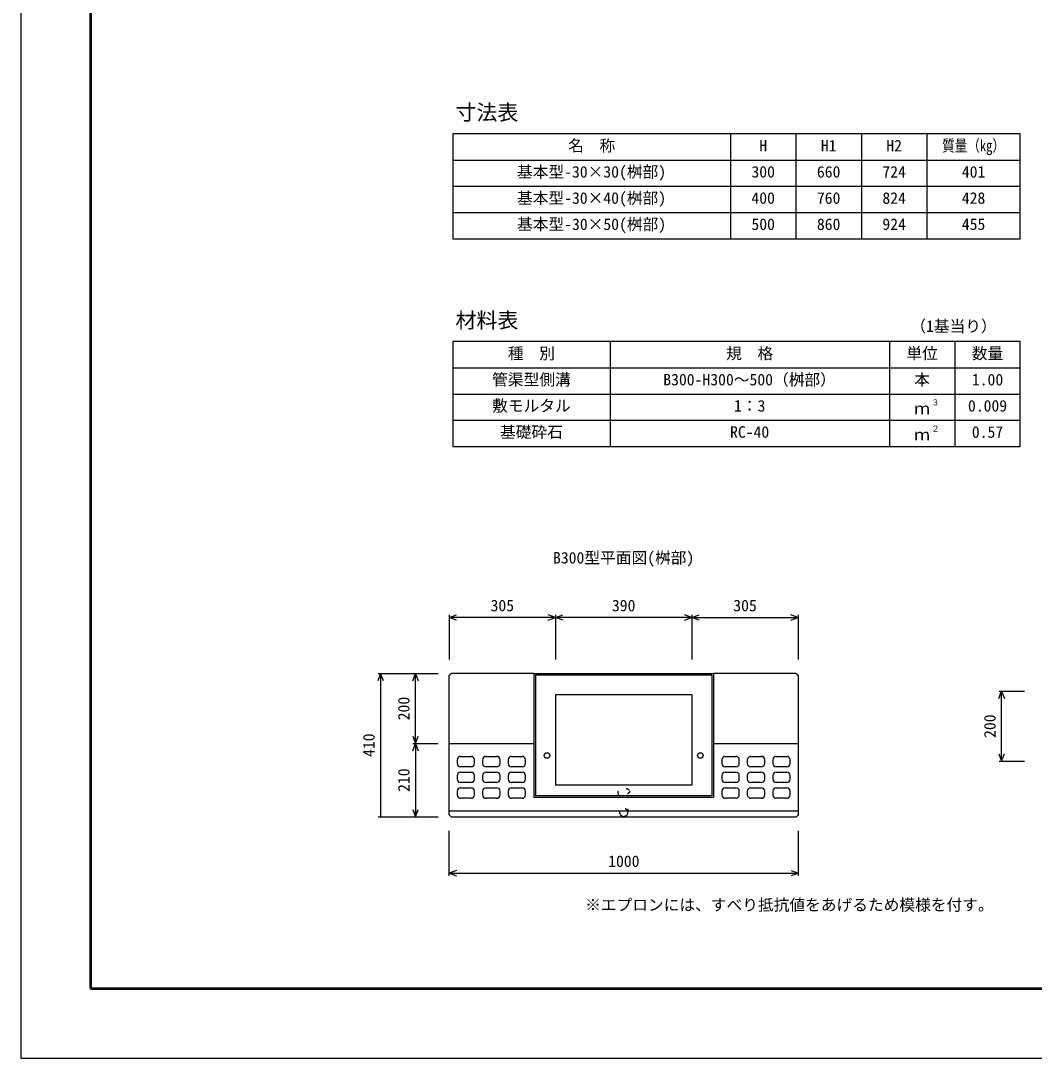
# Model space of a CAD drawing. Units: millimetres, scale not verified. Extents: x -12600 to 12600, y -5940 to 5940.
# Drawn here: x -12600 to -9698, y -5940 to -2970 of the extents above; entities that cross this region are included whole.
import ezdxf
from ezdxf.enums import TextEntityAlignment as Align

# ---------------------------------------------------------------- set-up
doc = ezdxf.new("R2010")
doc.units = ezdxf.units.MM
doc.header["$LTSCALE"] = 40
doc.linetypes.add('DOTTED', pattern=[1.75, 0.25, -1.5])
for name, color, linetype, lineweight in [('0-0_DIM', 7, 'Continuous', 25), ('0-1_Defpoints', 5, 'Continuous', 25), ('0-2_HATCH', 6, 'DOTTED', 25), ('0-3_HYO', 3, 'Continuous', 25), ('0-4_HYO2', 4, 'Continuous', 25), ('0-5_OUTLINE', 3, 'Continuous', 25), ('0-6_OUTLINE2', 4, 'DOTTED', 25), ('0-7_TXT', 7, 'Continuous', 25), ('0-8_WAKU', 3, 'Continuous', 25)]:
    doc.layers.add(name, color=color, linetype=linetype, lineweight=lineweight)
doc.styles.add('ＭＳ ゴシック', font='')
doc.styles.get('ＭＳ ゴシック').set_extended_font_data('MS Gothic')

msp = doc.modelspace()

# ---------------------------------------------------------------- linework, layer by layer
at = {"layer": '0-0_DIM'}
for p, q in [((-11373.29, -4670.37), (-11373.29, -4798.87)), ((-11373.29, -4670.37), (-11373.29, -4798.87)), ((-11068.29, -4677.87), (-11373.29, -4677.87)), ((-11068.29, -4670.37), (-11068.29, -4798.87)), ((-10678.29, -4677.87), (-11068.29, -4677.87)), ((-10678.29, -4670.37), (-10678.29, -4798.87)), ((-10678.29, -4677.87), (-10373.29, -4677.87)), ((-10373.29, -4670.37), (-10373.29, -4798.87)), ((-11576.79, -4838.87), (-11404.29, -4838.87)), ((-11569.29, -4838.87), (-11569.29, -5248.87)), ((-11469.29, -5038.87), (-11469.29, -4838.87)), ((-9798.43, -4889.3), (-9725.93, -4889.3)), ((-9790.93, -5089.3), (-9790.93, -4889.3)), ((-11476.79, -5038.87), (-11404.29, -5038.87)), ((-11469.29, -5038.87), (-11469.29, -5248.87)), ((-9798.43, -5089.3), (-9725.93, -5089.3)), ((-11576.79, -5248.87), (-11404.29, -5248.87)), ((-11372.79, -5417.37), (-11372.79, -5288.87)), ((-10372.79, -5417.37), (-10372.79, -5288.87)), ((-11372.79, -5409.87), (-10372.79, -5409.87))]:
    msp.add_line(p, q, dxfattribs=at)
for points in [[(-11352.15, -4685.57), (-11373.29, -4677.87), (-11352.15, -4670.18)], [(-11089.43, -4685.57), (-11068.29, -4677.87), (-11089.43, -4670.18)], [(-11047.15, -4685.57), (-11068.29, -4677.87), (-11047.15, -4670.18)], [(-10699.43, -4685.57), (-10678.29, -4677.87), (-10699.43, -4670.18)], [(-10657.15, -4685.57), (-10678.29, -4677.87), (-10657.15, -4670.18)], [(-10394.43, -4685.57), (-10373.29, -4677.87), (-10394.43, -4670.18)], [(-11561.59, -4860.01), (-11569.29, -4838.87), (-11576.99, -4860.01)], [(-11476.99, -4860.01), (-11469.29, -4838.87), (-11461.59, -4860.01)], [(-9798.63, -4910.44), (-9790.93, -4889.3), (-9783.23, -4910.44)], [(-11476.99, -5017.73), (-11469.29, -5038.87), (-11461.59, -5017.73)], [(-11476.99, -5060.01), (-11469.29, -5038.87), (-11461.59, -5060.01)], [(-9798.63, -5068.16), (-9790.93, -5089.3), (-9783.23, -5068.16)], [(-11476.99, -5227.73), (-11469.29, -5248.87), (-11461.59, -5227.73)], [(-11351.65, -5402.18), (-11372.79, -5409.87), (-11351.65, -5417.57)], [(-10393.93, -5402.17), (-10372.79, -5409.87), (-10393.93, -5417.57)]]:
    msp.add_lwpolyline(points, dxfattribs=at)
at = {"layer": '0-1_Defpoints'}
msp.add_lwpolyline([(-12600, -5940), (-4200, -5940), (-4200, 0), (-12600, 0)], close=True, dxfattribs=at)
at = {"layer": '0-2_HATCH', "linetype": 'Continuous'}
for p, q in [((-11340.29, -5075.87), (-11310.29, -5075.87)), ((-11267.29, -5075.87), (-11237.29, -5075.87)), ((-11194.29, -5075.87), (-11164.29, -5075.87)), ((-10582.29, -5075.87), (-10552.29, -5075.87)), ((-10509.29, -5075.87), (-10479.29, -5075.87)), ((-10436.29, -5075.87), (-10406.29, -5075.87)), ((-11350.29, -5085.87), (-11350.29, -5095.87)), ((-11310.29, -5105.87), (-11340.29, -5105.87)), ((-11300.29, -5095.87), (-11300.29, -5085.87)), ((-11277.29, -5085.87), (-11277.29, -5095.87)), ((-11237.29, -5105.87), (-11267.29, -5105.87)), ((-11227.29, -5095.87), (-11227.29, -5085.87)), ((-11204.29, -5085.87), (-11204.29, -5095.87)), ((-11164.29, -5105.87), (-11194.29, -5105.87)), ((-11154.29, -5095.87), (-11154.29, -5085.87)), ((-10592.29, -5085.87), (-10592.29, -5095.87)), ((-10552.29, -5105.87), (-10582.29, -5105.87)), ((-10542.29, -5095.87), (-10542.29, -5085.87)), ((-10519.29, -5085.87), (-10519.29, -5095.87)), ((-10479.29, -5105.87), (-10509.29, -5105.87)), ((-10469.29, -5095.87), (-10469.29, -5085.87)), ((-10446.29, -5085.87), (-10446.29, -5095.87)), ((-10406.29, -5105.87), (-10436.29, -5105.87)), ((-10396.29, -5095.87), (-10396.29, -5085.87)), ((-11350.29, -5130.87), (-11350.29, -5140.87)), ((-11340.29, -5120.87), (-11310.29, -5120.87)), ((-11300.29, -5140.87), (-11300.29, -5130.87)), ((-11277.29, -5130.87), (-11277.29, -5140.87)), ((-11267.29, -5120.87), (-11237.29, -5120.87)), ((-11227.29, -5140.87), (-11227.29, -5130.87)), ((-11204.29, -5130.87), (-11204.29, -5140.87)), ((-11194.29, -5120.87), (-11164.29, -5120.87)), ((-11154.29, -5140.87), (-11154.29, -5130.87)), ((-10592.29, -5130.87), (-10592.29, -5140.87)), ((-10582.29, -5120.87), (-10552.29, -5120.87)), ((-10542.29, -5140.87), (-10542.29, -5130.87)), ((-10519.29, -5130.87), (-10519.29, -5140.87)), ((-10509.29, -5120.87), (-10479.29, -5120.87)), ((-10469.29, -5140.87), (-10469.29, -5130.87)), ((-10446.29, -5130.87), (-10446.29, -5140.87)), ((-10436.29, -5120.87), (-10406.29, -5120.87)), ((-10396.29, -5140.87), (-10396.29, -5130.87)), ((-11310.29, -5150.87), (-11340.29, -5150.87)), ((-11340.29, -5165.87), (-11310.29, -5165.87)), ((-11237.29, -5150.87), (-11267.29, -5150.87)), ((-11267.29, -5165.87), (-11237.29, -5165.87)), ((-11164.29, -5150.87), (-11194.29, -5150.87)), ((-11194.29, -5165.87), (-11164.29, -5165.87)), ((-10552.29, -5150.87), (-10582.29, -5150.87)), ((-10582.29, -5165.87), (-10552.29, -5165.87)), ((-10479.29, -5150.87), (-10509.29, -5150.87)), ((-10509.29, -5165.87), (-10479.29, -5165.87)), ((-10406.29, -5150.87), (-10436.29, -5150.87)), ((-10436.29, -5165.87), (-10406.29, -5165.87)), ((-11350.29, -5175.87), (-11350.29, -5185.87)), ((-11310.29, -5195.87), (-11340.29, -5195.87)), ((-11300.29, -5185.87), (-11300.29, -5175.87)), ((-11277.29, -5175.87), (-11277.29, -5185.87)), ((-11237.29, -5195.87), (-11267.29, -5195.87)), ((-11227.29, -5185.87), (-11227.29, -5175.87)), ((-11204.29, -5175.87), (-11204.29, -5185.87)), ((-11164.29, -5195.87), (-11194.29, -5195.87)), ((-11154.29, -5185.87), (-11154.29, -5175.87)), ((-10592.29, -5175.87), (-10592.29, -5185.87)), ((-10552.29, -5195.87), (-10582.29, -5195.87)), ((-10542.29, -5185.87), (-10542.29, -5175.87)), ((-10519.29, -5175.87), (-10519.29, -5185.87)), ((-10479.29, -5195.87), (-10509.29, -5195.87)), ((-10469.29, -5185.87), (-10469.29, -5175.87)), ((-10446.29, -5175.87), (-10446.29, -5185.87)), ((-10406.29, -5195.87), (-10436.29, -5195.87)), ((-10396.29, -5185.87), (-10396.29, -5175.87))]:
    msp.add_line(p, q, dxfattribs=at)
for centre, start, end in [((-11340.29, -5085.87), 90, 180), ((-11310.29, -5085.87), 0, 90), ((-11267.29, -5085.87), 90, 180), ((-11237.29, -5085.87), 0, 90), ((-11194.29, -5085.87), 90, 180), ((-11164.29, -5085.87), 0, 90), ((-10582.29, -5085.87), 90, 180), ((-10552.29, -5085.87), 0, 90), ((-10509.29, -5085.87), 90, 180), ((-10479.29, -5085.87), 0, 90), ((-10436.29, -5085.87), 90, 180), ((-10406.29, -5085.87), 0, 90), ((-11340.29, -5095.87), 180, 270), ((-11310.29, -5095.87), 270, 0), ((-11267.29, -5095.87), 180, 270), ((-11237.29, -5095.87), 270, 0), ((-11194.29, -5095.87), 180, 270), ((-11164.29, -5095.87), 270, 0), ((-10582.29, -5095.87), 180, 270), ((-10552.29, -5095.87), 270, 0), ((-10509.29, -5095.87), 180, 270), ((-10479.29, -5095.87), 270, 0), ((-10436.29, -5095.87), 180, 270), ((-10406.29, -5095.87), 270, 0), ((-11340.29, -5130.87), 90, 180), ((-11310.29, -5130.87), 0, 90), ((-11267.29, -5130.87), 90, 180), ((-11237.29, -5130.87), 0, 90), ((-11194.29, -5130.87), 90, 180), ((-11164.29, -5130.87), 0, 90), ((-10582.29, -5130.87), 90, 180), ((-10552.29, -5130.87), 0, 90), ((-10509.29, -5130.87), 90, 180), ((-10479.29, -5130.87), 0, 90), ((-10436.29, -5130.87), 90, 180), ((-10406.29, -5130.87), 0, 90), ((-11340.29, -5140.87), 180, 270), ((-11340.29, -5175.87), 90, 180), ((-11310.29, -5140.87), 270, 0), ((-11310.29, -5175.87), 0, 90), ((-11267.29, -5140.87), 180, 270), ((-11267.29, -5175.87), 90, 180), ((-11237.29, -5140.87), 270, 0), ((-11237.29, -5175.87), 0, 90), ((-11194.29, -5140.87), 180, 270), ((-11194.29, -5175.87), 90, 180), ((-11164.29, -5140.87), 270, 0), ((-11164.29, -5175.87), 0, 90), ((-10582.29, -5140.87), 180, 270), ((-10582.29, -5175.87), 90, 180), ((-10552.29, -5140.87), 270, 0), ((-10552.29, -5175.87), 0, 90), ((-10509.29, -5140.87), 180, 270), ((-10509.29, -5175.87), 90, 180), ((-10479.29, -5140.87), 270, 0), ((-10479.29, -5175.87), 0, 90), ((-10436.29, -5140.87), 180, 270), ((-10436.29, -5175.87), 90, 180), ((-10406.29, -5140.87), 270, 0), ((-10406.29, -5175.87), 0, 90), ((-11340.29, -5185.87), 180, 270), ((-11310.29, -5185.87), 270, 0), ((-11267.29, -5185.87), 180, 270), ((-11237.29, -5185.87), 270, 0), ((-11194.29, -5185.87), 180, 270), ((-11164.29, -5185.87), 270, 0), ((-10582.29, -5185.87), 180, 270), ((-10552.29, -5185.87), 270, 0), ((-10509.29, -5185.87), 180, 270), ((-10479.29, -5185.87), 270, 0), ((-10436.29, -5185.87), 180, 270), ((-10406.29, -5185.87), 270, 0)]:
    msp.add_arc(centre, 10, start, end, dxfattribs=at)
at = {"layer": '0-3_HYO'}
for p, q in [((-10567.5, -3293.87), (-10567.5, -3593.87)), ((-10380, -3293.87), (-10380, -3593.87)), ((-10192.5, -3293.87), (-10192.5, -3593.87)), ((-10005, -3293.87), (-10005, -3593.87)), ((-11362.5, -3368.87), (-9737.5, -3368.87)), ((-10912.5, -3888.65), (-10912.5, -4188.65)), ((-10112.5, -3888.65), (-10112.5, -4188.65)), ((-9925, -3888.65), (-9925, -4188.65)), ((-11362.5, -3963.65), (-9737.5, -3963.65))]:
    msp.add_line(p, q, dxfattribs=at)
for points in [[(-11362.5, -3593.87), (-9737.5, -3593.87), (-9737.5, -3293.87), (-11362.5, -3293.87)], [(-11362.5, -4188.65), (-9737.5, -4188.65), (-9737.5, -3888.65), (-11362.5, -3888.65)]]:
    msp.add_lwpolyline(points, close=True, dxfattribs=at)
at = {"layer": '0-4_HYO2'}
for p, q in [((-11362.5, -3443.87), (-9737.5, -3443.87)), ((-11362.5, -3518.87), (-9737.5, -3518.87)), ((-11362.5, -4038.65), (-9737.5, -4038.65)), ((-11362.5, -4113.65), (-9737.5, -4113.65))]:
    msp.add_line(p, q, dxfattribs=at)
at = {"layer": '0-5_OUTLINE'}
for p, q in [((-11373.29, -4844.87), (-11367.29, -4838.87)), ((-11130.29, -4838.87), (-11367.29, -4838.87)), ((-10379.29, -4838.87), (-10616.29, -4838.87)), ((-10379.29, -4838.87), (-10373.29, -4844.87)), ((-11373.29, -5242.87), (-11373.29, -4844.87)), ((-10373.29, -4844.87), (-10373.29, -5243.87)), ((-11373.29, -5038.87), (-11130.29, -5038.87)), ((-10616.29, -5038.87), (-10373.29, -5038.87)), ((-10373.29, -5232.87), (-11373.29, -5232.87)), ((-11373.29, -5242.87), (-11367.29, -5248.87)), ((-11367.29, -5248.87), (-10378.29, -5248.87)), ((-10373.29, -5243.87), (-10378.29, -5248.87))]:
    msp.add_line(p, q, dxfattribs=at)
at = {"layer": '0-6_OUTLINE2', "linetype": 'Continuous'}
for p, q in [((-11130.29, -4838.87), (-11130.29, -5193.37)), ((-11130.29, -4838.87), (-10616.29, -4838.87)), ((-10616.29, -4838.87), (-10616.29, -5193.37)), ((-11125.79, -4843.37), (-11125.79, -5188.87)), ((-10620.79, -4843.37), (-11125.79, -4843.37)), ((-10620.79, -4843.37), (-10620.79, -5188.87)), ((-11068.29, -4899.37), (-11068.29, -5158.37)), ((-10678.29, -4899.37), (-11068.29, -4899.37)), ((-10616.29, -5193.37), (-11130.29, -5193.37)), ((-10620.79, -5188.87), (-11125.79, -5188.87))]:
    msp.add_line(p, q, dxfattribs=at)
at = {"layer": '0-6_OUTLINE2'}
for p, q in [((-10890.29, -5175.87), (-10885.29, -5236.37)), ((-10861.29, -5236.37), (-10856.29, -5175.87))]:
    msp.add_line(p, q, dxfattribs=at)
at = {"layer": '0-6_OUTLINE2', "linetype": 'Continuous'}
msp.add_lwpolyline([(-10678.29, -4899.37), (-10678.29, -5158.37), (-11068.29, -5158.37)], dxfattribs=at)
for centre in [(-11092.79, -5073.37), (-10653.79, -5073.37)]:
    msp.add_circle(centre, 8, dxfattribs=at)
at = {"layer": '0-6_OUTLINE2'}
msp.add_ellipse((-10873.29, -5175.87), major_axis=(17, 0), ratio=0.53, dxfattribs=at)
msp.add_ellipse((-10873.29, -5236.37), major_axis=(12, 0), ratio=0.93, start_param=0.3190031, end_param=2.8225896, dxfattribs=at)
at = {"layer": '0-6_OUTLINE2', "linetype": 'Continuous'}
msp.add_ellipse((-10873.29, -5236.37), major_axis=(12, 0), ratio=0.93, start_param=2.8225896, end_param=6.6021884, dxfattribs=at)
at = {"layer": '0-8_WAKU', "lineweight": 50}
msp.add_lwpolyline([(-12400, -5740), (-4400, -5740), (-4400, -200), (-12400, -200)], close=True, dxfattribs=at)

# ---------------------------------------------------------------- texts
at = {"layer": '0-0_DIM', "style": 'ＭＳ ゴシック'}
for s, p in [('305', (-11254.54, -4670.37)), ('390', (-10907.04, -4670.37)), ('305', (-10559.54, -4670.37)), ('1000', (-10917.79, -5402.37))]:
    msp.add_text(s, height=32.99, dxfattribs=at).set_placement(p, align=Align.BOTTOM_LEFT)
for s, p in [('200', (-11476.79, -4972.62)), ('200', (-9798.43, -5023.05)), ('410', (-11576.79, -5077.62)), ('210', (-11476.79, -5177.62))]:
    msp.add_text(s, height=32.99, rotation=90, dxfattribs=at).set_placement(p, align=Align.BOTTOM_LEFT)
at = {"layer": '0-7_TXT', "style": 'ＭＳ ゴシック'}
for s, height, p in [('寸法表', 43.99, (-11355, -3267.62)), ('名\u3000称', 32.99, (-11032.5, -3353.87)), ('H', 32.99, (-10485, -3353.87)), ('H1', 32.99, (-10308.75, -3353.87)), ('H2', 32.99, (-10121.25, -3353.87)), ('基本型-30×30(桝部)', 32.99, (-11178.75, -3428.87)), ('300', 32.99, (-10507.5, -3428.87)), ('660', 32.99, (-10320, -3428.87)), ('724', 32.99, (-10132.5, -3428.87)), ('401', 32.99, (-9905, -3428.87)), ('基本型-30×40(桝部)', 32.99, (-11178.75, -3503.87)), ('400', 32.99, (-10507.5, -3503.87)), ('760', 32.99, (-10320, -3503.87)), ('824', 32.99, (-10132.5, -3503.87)), ('428', 32.99, (-9905, -3503.87)), ('基本型-30×50(桝部)', 32.99, (-11178.75, -3578.87)), ('500', 32.99, (-10507.5, -3578.87)), ('860', 32.99, (-10320, -3578.87)), ('924', 32.99, (-10132.5, -3578.87)), ('455', 32.99, (-9905, -3578.87)), ('材料表', 43.99, (-11355, -3862.4)), ('（1基当り）', 32.99, (-10052.5, -3870.65)), ('種\u3000別', 32.99, (-11205, -3948.65)), ('規\u3000格', 32.99, (-10580, -3948.65)), ('単位', 32.99, (-10063.75, -3948.65)), ('数量', 32.99, (-9876.25, -3948.65)), ('管渠型側溝', 32.99, (-11250, -4023.65)), ('B300-H300～500（桝部）', 32.99, (-10760, -4023.65)), ('本', 32.99, (-10041.25, -4023.65)), ('1.00', 32.99, (-9876.25, -4023.65)), ('敷モルタル', 32.99, (-11250, -4098.65)), ('1：3', 32.99, (-10557.5, -4098.65)), ('３', 16.5, (-9992.09, -4075.87)), ('0.009', 32.99, (-9887.5, -4098.65)), ('ｍ', 32.99, (-10041.25, -4106.15)), ('基礎砕石', 32.99, (-11227.5, -4173.65)), ('RC-40', 32.99, (-10568.75, -4173.65)), ('ｍ', 32.99, (-10041.25, -4181.15)), ('２', 16.5, (-9992.09, -4150.87)), ('0.57', 32.99, (-9876.25, -4173.65)), ('B300型平面図(桝部)', 32.99, (-11075.79, -4533.7)), ('※エプロンには、すべり抵抗値をあげるため模様を付す。', 32.99, (-10983.75, -5527.24))]:
    msp.add_text(s, height=height, dxfattribs=at).set_placement(p, align=Align.BOTTOM_LEFT)
at = {"layer": '0-7_TXT', "style": 'ＭＳ ゴシック', "width": 0.8}
msp.add_text('質量（kg）', height=32.99, dxfattribs=at).set_placement((-9961.25, -3353.87), align=Align.BOTTOM_LEFT)

doc.saveas('drawing.dxf')
